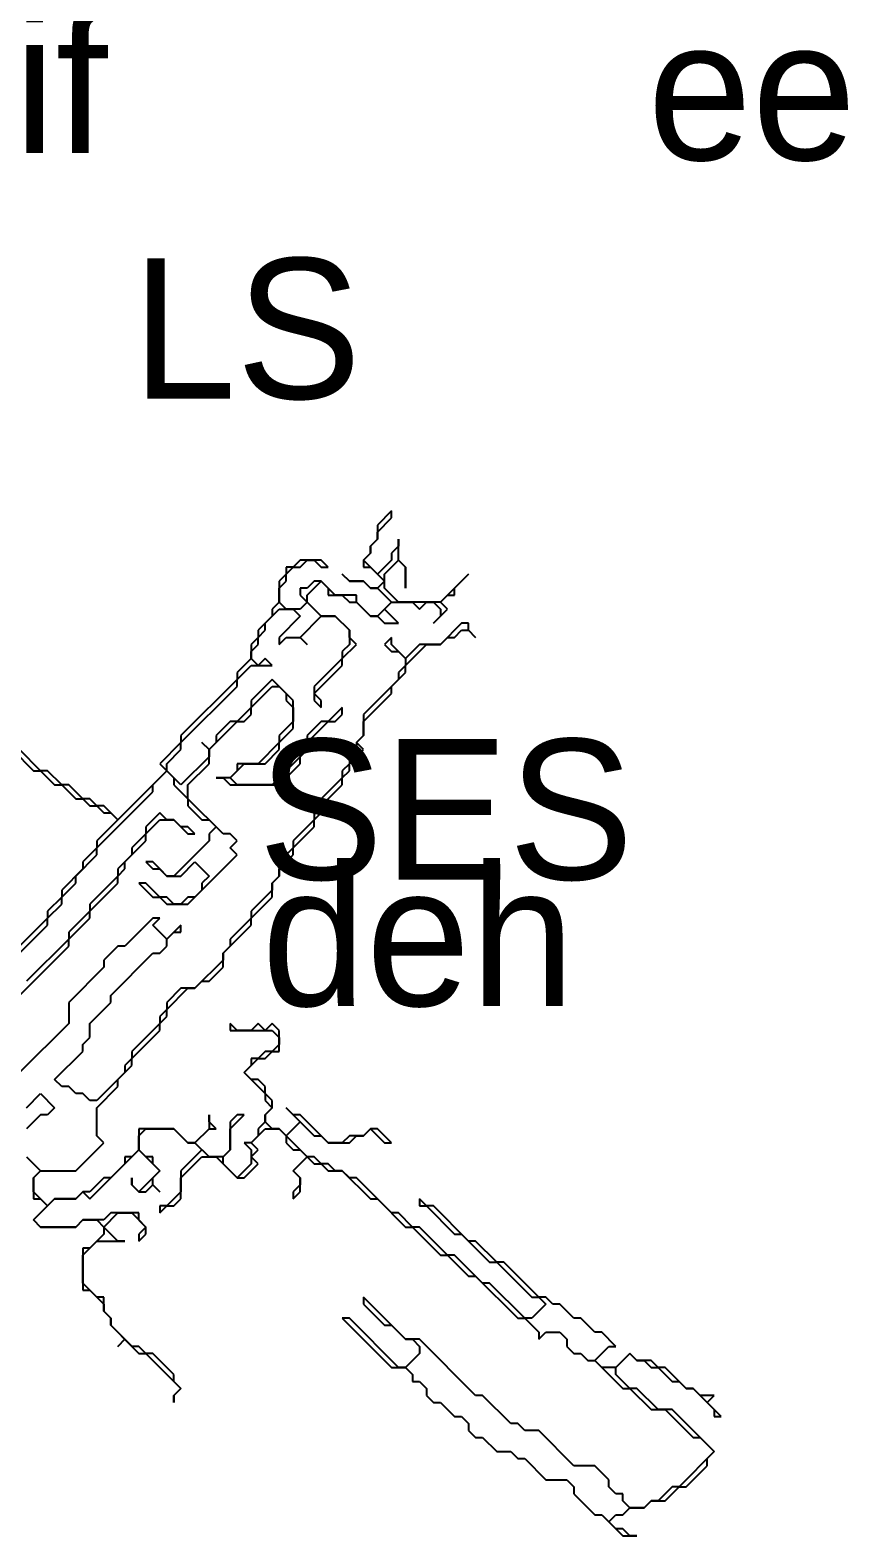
# Model space of a CAD drawing. Header units: metres. Extents: x 7 to 3931, y 6 to 2277.
# Drawn here: x 2548.5 to 2665.1, y 1425 to 1639.5 of the extents above; entities that cross this region are included whole.
import ezdxf

# ---------------------------------------------------------------- set-up
doc = ezdxf.new("R2010")
doc.units = ezdxf.units.M

msp = doc.modelspace()

# ---------------------------------------------------------------- linework, layer by layer
for p, q in [((2600, 1571), (2598, 1569)), ((2600, 1570), (2600, 1571)), ((2598, 1568), (2600, 1570)), ((2598, 1569), (2598, 1567)), ((2598, 1567), (2598, 1568)), ((2598, 1567), (2597, 1566)), ((2597, 1566), (2598, 1567)), ((2597, 1566), (2597, 1565)), ((2597, 1565), (2597, 1566)), ((2601, 1566), (2600, 1565)), ((2601, 1564), (2601, 1567)), ((2601, 1567), (2601, 1566)), ((2587, 1564), (2586, 1563)), ((2587, 1563), (2588, 1564)), ((2590, 1564), (2587, 1564)), ((2588, 1564), (2589, 1564)), ((2589, 1564), (2590, 1563)), ((2591, 1563), (2590, 1564)), ((2597, 1565), (2596, 1564)), ((2596, 1564), (2597, 1565)), ((2596, 1564), (2596, 1563)), ((2598, 1562), (2596, 1564)), ((2600, 1564), (2598, 1562)), ((2599, 1562), (2601, 1564)), ((2600, 1565), (2600, 1564)), ((2601, 1564), (2602, 1563)), ((2602, 1563), (2601, 1564)), ((2585, 1562), (2584, 1561)), ((2585, 1562), (2586, 1563)), ((2586, 1563), (2585, 1563)), ((2585, 1563), (2585, 1562)), ((2585, 1561), (2585, 1562)), ((2586, 1563), (2587, 1563)), ((2590, 1563), (2591, 1563)), ((2594, 1561), (2593, 1562)), ((2593, 1562), (2594, 1561)), ((2596, 1563), (2597, 1563)), ((2597, 1563), (2599, 1561)), ((2599, 1560), (2599, 1562)), ((2602, 1563), (2602, 1560)), ((2602, 1560), (2602, 1563)), ((2611, 1562), (2607, 1558)), ((2609, 1560), (2611, 1562)), ((2584, 1560), (2585, 1561)), ((2584, 1561), (2584, 1558)), ((2584, 1558), (2584, 1560)), ((2588, 1560), (2587, 1560)), ((2587, 1560), (2587, 1559)), ((2589, 1561), (2588, 1560)), ((2588, 1559), (2590, 1561)), ((2590, 1561), (2589, 1561)), ((2592, 1559), (2590, 1561)), ((2590, 1561), (2591, 1560)), ((2591, 1560), (2591, 1559)), ((2596, 1561), (2594, 1561)), ((2594, 1561), (2596, 1561)), ((2597, 1560), (2596, 1561)), ((2596, 1561), (2597, 1560)), ((2598, 1560), (2597, 1560)), ((2597, 1560), (2598, 1560)), ((2599, 1561), (2598, 1560)), ((2598, 1560), (2600, 1558)), ((2601, 1558), (2599, 1560)), ((2609, 1559), (2609, 1560)), ((2584, 1558), (2583, 1557)), ((2585, 1557), (2584, 1558)), ((2587, 1559), (2588, 1558)), ((2588, 1558), (2587, 1557)), ((2588, 1558), (2588, 1559)), ((2590, 1556), (2588, 1558)), ((2591, 1559), (2593, 1559)), ((2595, 1559), (2592, 1559)), ((2593, 1559), (2594, 1558)), ((2594, 1558), (2595, 1558)), ((2595, 1558), (2595, 1559)), ((2597, 1556), (2595, 1558)), ((2595, 1558), (2597, 1556)), ((2600, 1558), (2598, 1556)), ((2599, 1557), (2600, 1558)), ((2600, 1558), (2603, 1558)), ((2607, 1558), (2601, 1558)), ((2603, 1558), (2604, 1557)), ((2604, 1557), (2605, 1558)), ((2605, 1558), (2606, 1558)), ((2606, 1558), (2607, 1557)), ((2607, 1558), (2608, 1559)), ((2608, 1557), (2607, 1558)), ((2608, 1559), (2609, 1559)), ((2583, 1556), (2581, 1554)), ((2582, 1555), (2584, 1557)), ((2583, 1557), (2583, 1556)), ((2584, 1557), (2586, 1557)), ((2587, 1556), (2584, 1553)), ((2587, 1557), (2585, 1557)), ((2586, 1557), (2587, 1556)), ((2587, 1553), (2590, 1556)), ((2590, 1556), (2592, 1556)), ((2592, 1556), (2590, 1556)), ((2592, 1556), (2594, 1554)), ((2594, 1554), (2592, 1556)), ((2598, 1556), (2597, 1556)), ((2597, 1556), (2598, 1556)), ((2598, 1556), (2599, 1555)), ((2601, 1555), (2599, 1557)), ((2606, 1555), (2608, 1557)), ((2607, 1556), (2606, 1555)), ((2607, 1557), (2607, 1556)), ((2581, 1553), (2580, 1552)), ((2581, 1554), (2581, 1553)), ((2581, 1553), (2582, 1554)), ((2581, 1552), (2581, 1553)), ((2582, 1554), (2582, 1555)), ((2584, 1553), (2584, 1552)), ((2584, 1552), (2585, 1553)), ((2585, 1553), (2587, 1553)), ((2587, 1553), (2588, 1552)), ((2588, 1552), (2587, 1553)), ((2594, 1554), (2594, 1552)), ((2594, 1553), (2594, 1554)), ((2595, 1552), (2594, 1553)), ((2599, 1555), (2601, 1555)), ((2600, 1553), (2599, 1552)), ((2600, 1552), (2600, 1553)), ((2610, 1555), (2607, 1552)), ((2607, 1552), (2608, 1553)), ((2608, 1553), (2609, 1553)), ((2609, 1553), (2610, 1554)), ((2611, 1555), (2610, 1555)), ((2610, 1554), (2611, 1554)), ((2611, 1554), (2611, 1555)), ((2611, 1554), (2612, 1553)), ((2612, 1553), (2611, 1554)), ((2580, 1552), (2580, 1550)), ((2580, 1551), (2581, 1552)), ((2580, 1550), (2580, 1551)), ((2594, 1552), (2593, 1551)), ((2593, 1550), (2595, 1552)), ((2593, 1551), (2593, 1550)), ((2599, 1552), (2600, 1551)), ((2602, 1550), (2600, 1552)), ((2600, 1551), (2601, 1551)), ((2601, 1551), (2602, 1550)), ((2602, 1549), (2605, 1552)), ((2604, 1552), (2602, 1550)), ((2607, 1552), (2604, 1552)), ((2605, 1552), (2607, 1552)), ((2580, 1550), (2578, 1548)), ((2578, 1547), (2580, 1549)), ((2581, 1549), (2580, 1550)), ((2580, 1549), (2583, 1549)), ((2582, 1550), (2581, 1549)), ((2583, 1549), (2582, 1550)), ((2593, 1550), (2589, 1546)), ((2589, 1545), (2593, 1549)), ((2593, 1549), (2593, 1550)), ((2602, 1549), (2601, 1548)), ((2602, 1550), (2602, 1549)), ((2602, 1548), (2602, 1549)), ((2578, 1547), (2570, 1539)), ((2578, 1548), (2578, 1547)), ((2578, 1546), (2578, 1547)), ((2583, 1547), (2580, 1544)), ((2586, 1544), (2583, 1547)), ((2601, 1547), (2596, 1542)), ((2600, 1546), (2602, 1548)), ((2601, 1548), (2601, 1547)), ((2570, 1538), (2578, 1546)), ((2580, 1543), (2583, 1546)), ((2583, 1546), (2584, 1546)), ((2584, 1546), (2585, 1545)), ((2585, 1545), (2585, 1544)), ((2589, 1546), (2589, 1544)), ((2590, 1544), (2589, 1545)), ((2596, 1541), (2600, 1545)), ((2600, 1545), (2600, 1546)), ((2580, 1543), (2578, 1541)), ((2580, 1544), (2580, 1543)), ((2580, 1542), (2580, 1543)), ((2585, 1544), (2586, 1543)), ((2586, 1540), (2586, 1544)), ((2586, 1543), (2586, 1541)), ((2589, 1544), (2590, 1543)), ((2590, 1543), (2590, 1544)), ((2593, 1543), (2591, 1541)), ((2593, 1542), (2593, 1543)), ((2574, 1537), (2578, 1541)), ((2577, 1541), (2575, 1539)), ((2578, 1541), (2577, 1541)), ((2578, 1541), (2579, 1541)), ((2579, 1541), (2580, 1542)), ((2586, 1541), (2584, 1539)), ((2588, 1538), (2591, 1541)), ((2590, 1541), (2588, 1539)), ((2591, 1541), (2590, 1541)), ((2591, 1541), (2592, 1541)), ((2592, 1541), (2593, 1542)), ((2596, 1542), (2596, 1539)), ((2596, 1539), (2596, 1541)), ((2570, 1538), (2567, 1535)), ((2570, 1539), (2570, 1538)), ((2570, 1537), (2570, 1538)), ((2574, 1537), (2573, 1538)), ((2573, 1538), (2574, 1537)), ((2575, 1538), (2574, 1537)), ((2575, 1539), (2575, 1538)), ((2584, 1538), (2581, 1535)), ((2584, 1538), (2586, 1540)), ((2584, 1539), (2584, 1538)), ((2584, 1537), (2584, 1538)), ((2588, 1538), (2587, 1537)), ((2588, 1539), (2588, 1538)), ((2588, 1537), (2588, 1538)), ((2595, 1538), (2596, 1539)), ((2596, 1539), (2595, 1538)), ((2596, 1537), (2595, 1538)), ((2595, 1538), (2595, 1537)), ((2546, 1537), (2549, 1534)), ((2550, 1534), (2547, 1537)), ((2568, 1535), (2570, 1537)), ((2574, 1536), (2570, 1532)), ((2574, 1535), (2574, 1537)), ((2574, 1537), (2574, 1536)), ((2582, 1535), (2584, 1537)), ((2587, 1536), (2583, 1532)), ((2587, 1536), (2588, 1537)), ((2587, 1537), (2587, 1536)), ((2587, 1535), (2587, 1536)), ((2594, 1535), (2596, 1537)), ((2595, 1537), (2594, 1536)), ((2594, 1536), (2594, 1535)), ((2549, 1534), (2550, 1534)), ((2551, 1534), (2550, 1534)), ((2550, 1534), (2552, 1532)), ((2553, 1532), (2551, 1534)), ((2568, 1534), (2561, 1527)), ((2566, 1532), (2568, 1534)), ((2567, 1535), (2568, 1534)), ((2568, 1534), (2568, 1535)), ((2568, 1534), (2569, 1533)), ((2570, 1532), (2568, 1534)), ((2571, 1532), (2574, 1535)), ((2577, 1533), (2579, 1535)), ((2578, 1534), (2577, 1533)), ((2581, 1535), (2578, 1535)), ((2578, 1535), (2578, 1534)), ((2579, 1535), (2582, 1535)), ((2584, 1532), (2587, 1535)), ((2594, 1535), (2593, 1534)), ((2593, 1533), (2594, 1534)), ((2593, 1534), (2593, 1533)), ((2594, 1534), (2594, 1535)), ((2552, 1532), (2553, 1532)), ((2554, 1532), (2553, 1532)), ((2553, 1532), (2555, 1530)), ((2556, 1530), (2554, 1532)), ((2566, 1531), (2566, 1532)), ((2569, 1533), (2569, 1532)), ((2569, 1532), (2571, 1530)), ((2571, 1530), (2571, 1532)), ((2577, 1533), (2575, 1533)), ((2575, 1533), (2576, 1533)), ((2576, 1533), (2577, 1532)), ((2578, 1532), (2577, 1533)), ((2577, 1532), (2584, 1532)), ((2583, 1532), (2578, 1532)), ((2593, 1533), (2590, 1530)), ((2590, 1529), (2593, 1532)), ((2593, 1532), (2593, 1533)), ((2555, 1530), (2556, 1530)), ((2557, 1530), (2556, 1530)), ((2556, 1530), (2557, 1529)), ((2558, 1529), (2557, 1530)), ((2558, 1523), (2566, 1531)), ((2571, 1530), (2571, 1529)), ((2576, 1525), (2571, 1530)), ((2590, 1530), (2590, 1529)), ((2557, 1529), (2558, 1529)), ((2559, 1529), (2558, 1529)), ((2558, 1529), (2559, 1528)), ((2561, 1527), (2559, 1529)), ((2559, 1528), (2560, 1528)), ((2560, 1528), (2561, 1527)), ((2567, 1528), (2565, 1526)), ((2568, 1527), (2567, 1528)), ((2571, 1529), (2573, 1527)), ((2590, 1529), (2589, 1528)), ((2589, 1527), (2590, 1528)), ((2589, 1528), (2589, 1527)), ((2590, 1528), (2590, 1529)), ((2561, 1527), (2558, 1524)), ((2565, 1525), (2567, 1527)), ((2565, 1526), (2565, 1525)), ((2567, 1527), (2569, 1527)), ((2569, 1527), (2568, 1527)), ((2569, 1527), (2571, 1525)), ((2570, 1526), (2569, 1527)), ((2571, 1526), (2570, 1526)), ((2572, 1525), (2571, 1526)), ((2573, 1527), (2574, 1527)), ((2574, 1527), (2575, 1526)), ((2575, 1526), (2574, 1525)), ((2589, 1527), (2586, 1524)), ((2586, 1523), (2589, 1526)), ((2589, 1526), (2589, 1527)), ((2558, 1523), (2556, 1521)), ((2558, 1524), (2558, 1523)), ((2558, 1522), (2558, 1523)), ((2562, 1521), (2565, 1524)), ((2565, 1525), (2563, 1523)), ((2563, 1523), (2563, 1522)), ((2565, 1524), (2565, 1525)), ((2574, 1524), (2569, 1519)), ((2571, 1525), (2572, 1525)), ((2574, 1525), (2574, 1524)), ((2577, 1525), (2576, 1525)), ((2578, 1524), (2577, 1525)), ((2577, 1523), (2578, 1524)), ((2578, 1522), (2577, 1523)), ((2586, 1523), (2584, 1521)), ((2586, 1524), (2586, 1523)), ((2586, 1522), (2586, 1523)), ((2555, 1519), (2558, 1522)), ((2556, 1521), (2556, 1520)), ((2563, 1522), (2561, 1520)), ((2562, 1520), (2562, 1521)), ((2566, 1521), (2565, 1521)), ((2565, 1521), (2566, 1520)), ((2568, 1519), (2566, 1521)), ((2570, 1519), (2572, 1521)), ((2571, 1515), (2578, 1522)), ((2572, 1521), (2574, 1519)), ((2584, 1520), (2586, 1522)), ((2584, 1521), (2584, 1519)), ((2556, 1520), (2553, 1517)), ((2555, 1518), (2555, 1519)), ((2561, 1519), (2557, 1515)), ((2561, 1519), (2562, 1520)), ((2561, 1520), (2561, 1519)), ((2561, 1518), (2561, 1519)), ((2566, 1520), (2567, 1520)), ((2567, 1520), (2568, 1519)), ((2569, 1519), (2568, 1519)), ((2568, 1519), (2570, 1519)), ((2574, 1519), (2573, 1518)), ((2583, 1518), (2584, 1519)), ((2584, 1519), (2583, 1518)), ((2584, 1519), (2584, 1520)), ((2553, 1516), (2555, 1518)), ((2553, 1517), (2553, 1516)), ((2557, 1514), (2561, 1518)), ((2565, 1518), (2564, 1518)), ((2564, 1518), (2566, 1516)), ((2567, 1516), (2565, 1518)), ((2573, 1517), (2572, 1516)), ((2573, 1518), (2573, 1517)), ((2583, 1517), (2580, 1514)), ((2583, 1516), (2583, 1518)), ((2583, 1518), (2583, 1517)), ((2553, 1516), (2551, 1514)), ((2551, 1513), (2553, 1515)), ((2553, 1515), (2553, 1516)), ((2557, 1515), (2557, 1514)), ((2566, 1516), (2567, 1516)), ((2568, 1516), (2567, 1516)), ((2567, 1516), (2568, 1515)), ((2569, 1515), (2568, 1516)), ((2568, 1515), (2571, 1515)), ((2570, 1515), (2569, 1515)), ((2571, 1516), (2570, 1515)), ((2572, 1516), (2571, 1516)), ((2580, 1513), (2583, 1516)), ((2551, 1513), (2547, 1509)), ((2551, 1514), (2551, 1513)), ((2551, 1512), (2551, 1513)), ((2557, 1514), (2554, 1511)), ((2554, 1510), (2557, 1513)), ((2557, 1513), (2557, 1514)), ((2566, 1513), (2562, 1509)), ((2566, 1512), (2567, 1513)), ((2567, 1513), (2566, 1513)), ((2580, 1513), (2577, 1510)), ((2580, 1514), (2580, 1513)), ((2580, 1512), (2580, 1513)), ((2547, 1508), (2551, 1512)), ((2554, 1511), (2554, 1510)), ((2568, 1510), (2566, 1512)), ((2570, 1512), (2568, 1510)), ((2568, 1510), (2569, 1511)), ((2569, 1511), (2570, 1511)), ((2570, 1511), (2570, 1512)), ((2576, 1508), (2580, 1512)), ((2547, 1502), (2554, 1509)), ((2554, 1510), (2548, 1504)), ((2554, 1509), (2554, 1510)), ((2561, 1509), (2559, 1507)), ((2560, 1502), (2566, 1508)), ((2562, 1509), (2561, 1509)), ((2566, 1508), (2567, 1508)), ((2567, 1508), (2568, 1509)), ((2568, 1509), (2568, 1510)), ((2577, 1509), (2576, 1508)), ((2576, 1506), (2576, 1508)), ((2576, 1508), (2576, 1507)), ((2577, 1510), (2577, 1509)), ((2559, 1506), (2554, 1501)), ((2559, 1507), (2559, 1506)), ((2576, 1507), (2572, 1503)), ((2574, 1504), (2576, 1506)), ((2572, 1503), (2573, 1504)), ((2573, 1504), (2574, 1504)), ((2560, 1501), (2560, 1502)), ((2568, 1500), (2571, 1503)), ((2570, 1503), (2568, 1501)), ((2572, 1503), (2570, 1503)), ((2571, 1503), (2572, 1503)), ((2554, 1501), (2554, 1498)), ((2557, 1498), (2560, 1501)), ((2568, 1500), (2567, 1499)), ((2568, 1501), (2568, 1500)), ((2568, 1499), (2568, 1500)), ((2554, 1498), (2547, 1491)), ((2557, 1496), (2557, 1498)), ((2567, 1498), (2563, 1494)), ((2567, 1498), (2568, 1499)), ((2567, 1499), (2567, 1498)), ((2567, 1497), (2567, 1498)), ((2578, 1497), (2577, 1498)), ((2577, 1498), (2577, 1497)), ((2581, 1498), (2580, 1497)), ((2582, 1497), (2581, 1498)), ((2583, 1498), (2582, 1497)), ((2584, 1497), (2583, 1498)), ((2556, 1495), (2557, 1496)), ((2563, 1493), (2567, 1497)), ((2577, 1497), (2583, 1497)), ((2580, 1497), (2578, 1497)), ((2583, 1497), (2584, 1496)), ((2584, 1494), (2584, 1497)), ((2584, 1496), (2584, 1495)), ((2552, 1490), (2556, 1494)), ((2556, 1494), (2556, 1495)), ((2563, 1493), (2562, 1492)), ((2563, 1494), (2563, 1493)), ((2563, 1492), (2563, 1493)), ((2579, 1491), (2581, 1493)), ((2581, 1493), (2580, 1493)), ((2580, 1493), (2580, 1492)), ((2582, 1494), (2581, 1493)), ((2581, 1493), (2582, 1493)), ((2582, 1493), (2583, 1494)), ((2583, 1494), (2582, 1494)), ((2584, 1495), (2583, 1494)), ((2583, 1494), (2584, 1494)), ((2562, 1491), (2558, 1487)), ((2561, 1490), (2563, 1492)), ((2562, 1492), (2562, 1491)), ((2580, 1492), (2579, 1491)), ((2580, 1490), (2579, 1491)), ((2579, 1491), (2582, 1488)), ((2553, 1489), (2552, 1490)), ((2554, 1489), (2553, 1489)), ((2555, 1488), (2554, 1489)), ((2558, 1486), (2561, 1489)), ((2561, 1489), (2561, 1490)), ((2581, 1490), (2580, 1490)), ((2582, 1489), (2581, 1490)), ((2582, 1488), (2582, 1489)), ((2548, 1486), (2550, 1488)), ((2550, 1488), (2552, 1486)), ((2556, 1488), (2555, 1488)), ((2557, 1487), (2556, 1488)), ((2558, 1487), (2557, 1487)), ((2583, 1487), (2582, 1488)), ((2582, 1488), (2582, 1487)), ((2582, 1487), (2583, 1486)), ((2583, 1486), (2583, 1487)), ((2550, 1485), (2548, 1483)), ((2551, 1485), (2550, 1485)), ((2552, 1486), (2551, 1485)), ((2558, 1482), (2558, 1486)), ((2574, 1484), (2574, 1485)), ((2574, 1485), (2574, 1483)), ((2577, 1483), (2579, 1485)), ((2578, 1485), (2577, 1484)), ((2579, 1485), (2578, 1485)), ((2582, 1485), (2583, 1486)), ((2583, 1486), (2582, 1485)), ((2582, 1484), (2582, 1485)), ((2582, 1485), (2582, 1484)), ((2586, 1485), (2585, 1486)), ((2585, 1486), (2587, 1484)), ((2587, 1485), (2586, 1485)), ((2591, 1481), (2587, 1485)), ((2564, 1482), (2565, 1483)), ((2569, 1483), (2564, 1483)), ((2564, 1483), (2564, 1480)), ((2565, 1483), (2569, 1483)), ((2569, 1483), (2571, 1481)), ((2571, 1481), (2569, 1483)), ((2572, 1481), (2574, 1483)), ((2574, 1483), (2572, 1481)), ((2575, 1483), (2574, 1484)), ((2574, 1483), (2575, 1483)), ((2577, 1484), (2577, 1480)), ((2577, 1480), (2577, 1483)), ((2580, 1481), (2582, 1483)), ((2582, 1484), (2581, 1483)), ((2581, 1483), (2581, 1482)), ((2583, 1483), (2582, 1484)), ((2582, 1483), (2584, 1483)), ((2584, 1483), (2583, 1483)), ((2584, 1483), (2585, 1482)), ((2585, 1482), (2584, 1483)), ((2585, 1482), (2587, 1484)), ((2587, 1484), (2585, 1482)), ((2587, 1484), (2589, 1482)), ((2596, 1482), (2597, 1483)), ((2597, 1483), (2596, 1482)), ((2597, 1483), (2599, 1481)), ((2598, 1483), (2597, 1483)), ((2600, 1481), (2598, 1483)), ((2555, 1477), (2559, 1481)), ((2559, 1481), (2558, 1482)), ((2564, 1480), (2564, 1482)), ((2571, 1481), (2572, 1481)), ((2572, 1481), (2571, 1481)), ((2572, 1481), (2573, 1480)), ((2574, 1479), (2572, 1481)), ((2580, 1481), (2579, 1481)), ((2579, 1481), (2580, 1480)), ((2581, 1482), (2580, 1481)), ((2581, 1480), (2580, 1481)), ((2585, 1482), (2585, 1481)), ((2588, 1479), (2585, 1482)), ((2585, 1481), (2586, 1480)), ((2589, 1482), (2590, 1482)), ((2590, 1482), (2591, 1481)), ((2591, 1481), (2594, 1481)), ((2593, 1481), (2591, 1481)), ((2594, 1482), (2593, 1481)), ((2594, 1481), (2595, 1482)), ((2596, 1482), (2594, 1482)), ((2595, 1482), (2596, 1482)), ((2599, 1481), (2600, 1481)), ((2548, 1479), (2550, 1477)), ((2557, 1473), (2564, 1480)), ((2562, 1478), (2560, 1476)), ((2563, 1479), (2562, 1479)), ((2562, 1479), (2562, 1478)), ((2564, 1480), (2563, 1479)), ((2564, 1480), (2567, 1477)), ((2565, 1479), (2564, 1480)), ((2566, 1479), (2565, 1479)), ((2566, 1478), (2566, 1479)), ((2567, 1477), (2566, 1478)), ((2573, 1480), (2570, 1477)), ((2570, 1476), (2573, 1479)), ((2573, 1479), (2575, 1479)), ((2576, 1479), (2574, 1479)), ((2575, 1479), (2578, 1476)), ((2576, 1479), (2577, 1480)), ((2577, 1480), (2576, 1479)), ((2576, 1478), (2576, 1479)), ((2578, 1476), (2576, 1478)), ((2580, 1478), (2578, 1476)), ((2579, 1476), (2581, 1478)), ((2580, 1479), (2581, 1480)), ((2580, 1480), (2580, 1478)), ((2581, 1478), (2580, 1479)), ((2586, 1480), (2587, 1480)), ((2588, 1479), (2586, 1477)), ((2586, 1477), (2588, 1479)), ((2587, 1480), (2588, 1479)), ((2588, 1479), (2589, 1478)), ((2589, 1479), (2588, 1479)), ((2590, 1478), (2589, 1479)), ((2589, 1478), (2590, 1478)), ((2590, 1478), (2591, 1477)), ((2591, 1478), (2590, 1478)), ((2592, 1477), (2591, 1478)), ((2550, 1477), (2549, 1476)), ((2549, 1476), (2550, 1477)), ((2549, 1476), (2549, 1473)), ((2549, 1474), (2549, 1476)), ((2550, 1477), (2555, 1477)), ((2559, 1476), (2557, 1474)), ((2560, 1476), (2559, 1476)), ((2563, 1475), (2563, 1476)), ((2563, 1476), (2563, 1475)), ((2567, 1477), (2564, 1474)), ((2566, 1476), (2567, 1477)), ((2566, 1475), (2566, 1476)), ((2570, 1477), (2570, 1474)), ((2570, 1473), (2570, 1476)), ((2578, 1476), (2579, 1476)), ((2586, 1477), (2587, 1476)), ((2587, 1476), (2586, 1477)), ((2587, 1476), (2587, 1475)), ((2587, 1474), (2587, 1476)), ((2591, 1477), (2593, 1477)), ((2593, 1477), (2592, 1477)), ((2593, 1477), (2597, 1473)), ((2594, 1476), (2593, 1477)), ((2595, 1476), (2594, 1476)), ((2600, 1471), (2595, 1476)), ((2551, 1472), (2549, 1474)), ((2555, 1473), (2556, 1474)), ((2556, 1474), (2555, 1473)), ((2556, 1474), (2557, 1473)), ((2557, 1474), (2556, 1474)), ((2564, 1474), (2563, 1475)), ((2563, 1475), (2564, 1474)), ((2564, 1474), (2565, 1474)), ((2565, 1474), (2566, 1475)), ((2566, 1475), (2567, 1474)), ((2567, 1474), (2566, 1475)), ((2570, 1474), (2568, 1472)), ((2587, 1475), (2586, 1474)), ((2586, 1474), (2586, 1473)), ((2586, 1473), (2587, 1474)), ((2549, 1473), (2550, 1473)), ((2549, 1470), (2552, 1473)), ((2551, 1472), (2549, 1470)), ((2550, 1473), (2551, 1472)), ((2552, 1473), (2551, 1472)), ((2552, 1473), (2555, 1473)), ((2555, 1473), (2552, 1473)), ((2568, 1472), (2567, 1472)), ((2567, 1472), (2567, 1471)), ((2567, 1471), (2568, 1472)), ((2568, 1472), (2569, 1472)), ((2569, 1472), (2570, 1473)), ((2597, 1473), (2598, 1473)), ((2598, 1473), (2602, 1469)), ((2605, 1472), (2604, 1473)), ((2604, 1473), (2604, 1472)), ((2604, 1472), (2605, 1472)), ((2606, 1472), (2605, 1472)), ((2605, 1472), (2609, 1468)), ((2611, 1467), (2606, 1472)), ((2549, 1470), (2550, 1469)), ((2550, 1469), (2549, 1470)), ((2555, 1469), (2556, 1470)), ((2556, 1470), (2555, 1469)), ((2556, 1470), (2558, 1470)), ((2559, 1470), (2556, 1470)), ((2558, 1470), (2559, 1469)), ((2559, 1469), (2561, 1471)), ((2560, 1471), (2559, 1470)), ((2564, 1471), (2560, 1471)), ((2561, 1471), (2563, 1471)), ((2563, 1471), (2565, 1469)), ((2564, 1470), (2564, 1471)), ((2565, 1469), (2564, 1470)), ((2601, 1471), (2600, 1471)), ((2603, 1469), (2601, 1471)), ((2550, 1469), (2555, 1469)), ((2555, 1469), (2550, 1469)), ((2559, 1468), (2557, 1466)), ((2559, 1469), (2559, 1468)), ((2561, 1467), (2559, 1469)), ((2565, 1469), (2564, 1468)), ((2564, 1468), (2564, 1467)), ((2564, 1467), (2565, 1468)), ((2565, 1468), (2565, 1469)), ((2602, 1469), (2603, 1469)), ((2603, 1469), (2607, 1465)), ((2604, 1469), (2603, 1469)), ((2608, 1465), (2604, 1469)), ((2609, 1468), (2610, 1468)), ((2610, 1468), (2614, 1464)), ((2556, 1465), (2558, 1467)), ((2557, 1466), (2556, 1466)), ((2556, 1466), (2556, 1460)), ((2558, 1467), (2562, 1467)), ((2562, 1467), (2561, 1467)), ((2612, 1467), (2611, 1467)), ((2615, 1464), (2612, 1467)), ((2556, 1461), (2556, 1465)), ((2607, 1465), (2608, 1465)), ((2608, 1465), (2611, 1462)), ((2609, 1465), (2608, 1465)), ((2613, 1461), (2609, 1465)), ((2614, 1464), (2615, 1464)), ((2616, 1464), (2615, 1464)), ((2615, 1464), (2620, 1459)), ((2621, 1459), (2616, 1464)), ((2558, 1459), (2556, 1461)), ((2611, 1462), (2612, 1462)), ((2612, 1462), (2618, 1456)), ((2614, 1461), (2613, 1461)), ((2619, 1456), (2614, 1461)), ((2556, 1460), (2557, 1460)), ((2557, 1460), (2559, 1458)), ((2559, 1459), (2558, 1459)), ((2559, 1457), (2559, 1459)), ((2602, 1453), (2596, 1459)), ((2596, 1459), (2596, 1458)), ((2620, 1459), (2621, 1459)), ((2622, 1459), (2621, 1459)), ((2621, 1459), (2622, 1458)), ((2623, 1458), (2622, 1459)), ((2559, 1458), (2559, 1457)), ((2559, 1457), (2560, 1456)), ((2560, 1456), (2559, 1457)), ((2596, 1458), (2599, 1455)), ((2622, 1458), (2620, 1456)), ((2624, 1458), (2623, 1458)), ((2626, 1456), (2624, 1458)), ((2560, 1456), (2560, 1455)), ((2560, 1455), (2560, 1456)), ((2560, 1455), (2562, 1453)), ((2563, 1452), (2560, 1455)), ((2594, 1456), (2593, 1456)), ((2593, 1456), (2600, 1449)), ((2601, 1449), (2594, 1456)), ((2599, 1455), (2600, 1455)), ((2600, 1455), (2602, 1453)), ((2618, 1456), (2619, 1456)), ((2619, 1456), (2621, 1454)), ((2620, 1456), (2619, 1456)), ((2627, 1456), (2626, 1456)), ((2629, 1454), (2627, 1456)), ((2562, 1453), (2561, 1452)), ((2561, 1452), (2562, 1453)), ((2562, 1453), (2564, 1451)), ((2604, 1453), (2602, 1453)), ((2602, 1453), (2603, 1453)), ((2603, 1453), (2604, 1452)), ((2612, 1445), (2604, 1453)), ((2621, 1454), (2621, 1453)), ((2621, 1453), (2622, 1454)), ((2622, 1454), (2624, 1454)), ((2624, 1454), (2625, 1453)), ((2625, 1453), (2625, 1452)), ((2630, 1454), (2629, 1454)), ((2632, 1452), (2630, 1454)), ((2564, 1452), (2563, 1452)), ((2565, 1451), (2564, 1452)), ((2564, 1451), (2565, 1451)), ((2565, 1451), (2570, 1446)), ((2566, 1451), (2565, 1451)), ((2569, 1448), (2566, 1451)), ((2604, 1451), (2602, 1449)), ((2604, 1452), (2604, 1451)), ((2625, 1452), (2626, 1451)), ((2626, 1451), (2627, 1451)), ((2627, 1451), (2628, 1450)), ((2629, 1450), (2631, 1452)), ((2631, 1452), (2632, 1452)), ((2632, 1449), (2634, 1451)), ((2634, 1451), (2632, 1449)), ((2634, 1451), (2635, 1450)), ((2635, 1450), (2634, 1451)), ((2569, 1447), (2569, 1448)), ((2600, 1449), (2602, 1449)), ((2602, 1449), (2601, 1449)), ((2602, 1449), (2603, 1448)), ((2603, 1448), (2603, 1447)), ((2628, 1450), (2629, 1450)), ((2629, 1450), (2633, 1446)), ((2630, 1449), (2629, 1450)), ((2632, 1449), (2630, 1449)), ((2632, 1448), (2632, 1449)), ((2634, 1446), (2632, 1448)), ((2635, 1450), (2636, 1450)), ((2637, 1450), (2635, 1450)), ((2636, 1450), (2637, 1449)), ((2638, 1449), (2637, 1450)), ((2637, 1449), (2638, 1449)), ((2638, 1449), (2640, 1447)), ((2639, 1449), (2638, 1449)), ((2642, 1446), (2639, 1449)), ((2570, 1446), (2569, 1447)), ((2570, 1446), (2569, 1445)), ((2569, 1445), (2570, 1446)), ((2603, 1447), (2604, 1447)), ((2604, 1447), (2605, 1446)), ((2605, 1446), (2605, 1445)), ((2633, 1446), (2634, 1446)), ((2634, 1446), (2637, 1443)), ((2635, 1446), (2634, 1446)), ((2638, 1443), (2635, 1446)), ((2640, 1447), (2641, 1447)), ((2641, 1447), (2642, 1446)), ((2642, 1446), (2643, 1446)), ((2643, 1446), (2642, 1446)), ((2643, 1446), (2646, 1443)), ((2644, 1445), (2643, 1446)), ((2569, 1445), (2569, 1444)), ((2569, 1444), (2569, 1445)), ((2605, 1445), (2606, 1444)), ((2606, 1444), (2607, 1444)), ((2607, 1444), (2609, 1442)), ((2613, 1445), (2612, 1445)), ((2617, 1441), (2613, 1445)), ((2646, 1445), (2644, 1445)), ((2645, 1444), (2646, 1445)), ((2647, 1442), (2645, 1444)), ((2609, 1442), (2610, 1442)), ((2610, 1442), (2611, 1441)), ((2637, 1443), (2639, 1443)), ((2640, 1443), (2638, 1443)), ((2639, 1443), (2643, 1439)), ((2646, 1437), (2640, 1443)), ((2646, 1443), (2646, 1442)), ((2646, 1442), (2647, 1442)), ((2611, 1441), (2611, 1440)), ((2611, 1440), (2612, 1439)), ((2618, 1441), (2617, 1441)), ((2619, 1440), (2618, 1441)), ((2621, 1440), (2619, 1440)), ((2626, 1435), (2621, 1440)), ((2612, 1439), (2613, 1439)), ((2613, 1439), (2615, 1437)), ((2643, 1439), (2644, 1439)), ((2644, 1439), (2646, 1437)), ((2615, 1437), (2617, 1437)), ((2617, 1437), (2618, 1436)), ((2618, 1436), (2619, 1436)), ((2619, 1436), (2622, 1433)), ((2646, 1437), (2641, 1432)), ((2645, 1436), (2646, 1437)), ((2645, 1435), (2645, 1436)), ((2622, 1433), (2625, 1433)), ((2625, 1433), (2626, 1432)), ((2629, 1435), (2626, 1435)), ((2631, 1433), (2629, 1435)), ((2631, 1432), (2631, 1433)), ((2642, 1432), (2645, 1435)), ((2626, 1432), (2626, 1431)), ((2626, 1431), (2629, 1428)), ((2632, 1431), (2631, 1432)), ((2633, 1431), (2632, 1431)), ((2633, 1430), (2633, 1431)), ((2640, 1432), (2638, 1430)), ((2639, 1430), (2641, 1432)), ((2641, 1432), (2640, 1432)), ((2641, 1432), (2642, 1432)), ((2634, 1429), (2633, 1430)), ((2633, 1428), (2634, 1429)), ((2636, 1429), (2634, 1429)), ((2634, 1429), (2636, 1429)), ((2637, 1430), (2636, 1429)), ((2636, 1429), (2637, 1430)), ((2638, 1430), (2637, 1430)), ((2637, 1430), (2639, 1430)), ((2629, 1428), (2630, 1428)), ((2630, 1428), (2633, 1425)), ((2631, 1427), (2632, 1428)), ((2632, 1426), (2631, 1427)), ((2632, 1428), (2633, 1428)), ((2633, 1426), (2632, 1426)), ((2634, 1425), (2633, 1426)), ((2633, 1425), (2635, 1425)), ((2635, 1425), (2634, 1425))]:
    msp.add_line(p, q)

# ---------------------------------------------------------------- texts
for s, p in [('Reif', (2512, 1622)), ('ee', (2636.5, 1621)), ('LS', (2563, 1587)), ('SES', (2581, 1518.5)), ('deh', (2581.5, 1500.5))]:
    msp.add_text(s, height=20).set_placement(p)

doc.saveas('drawing.dxf')
